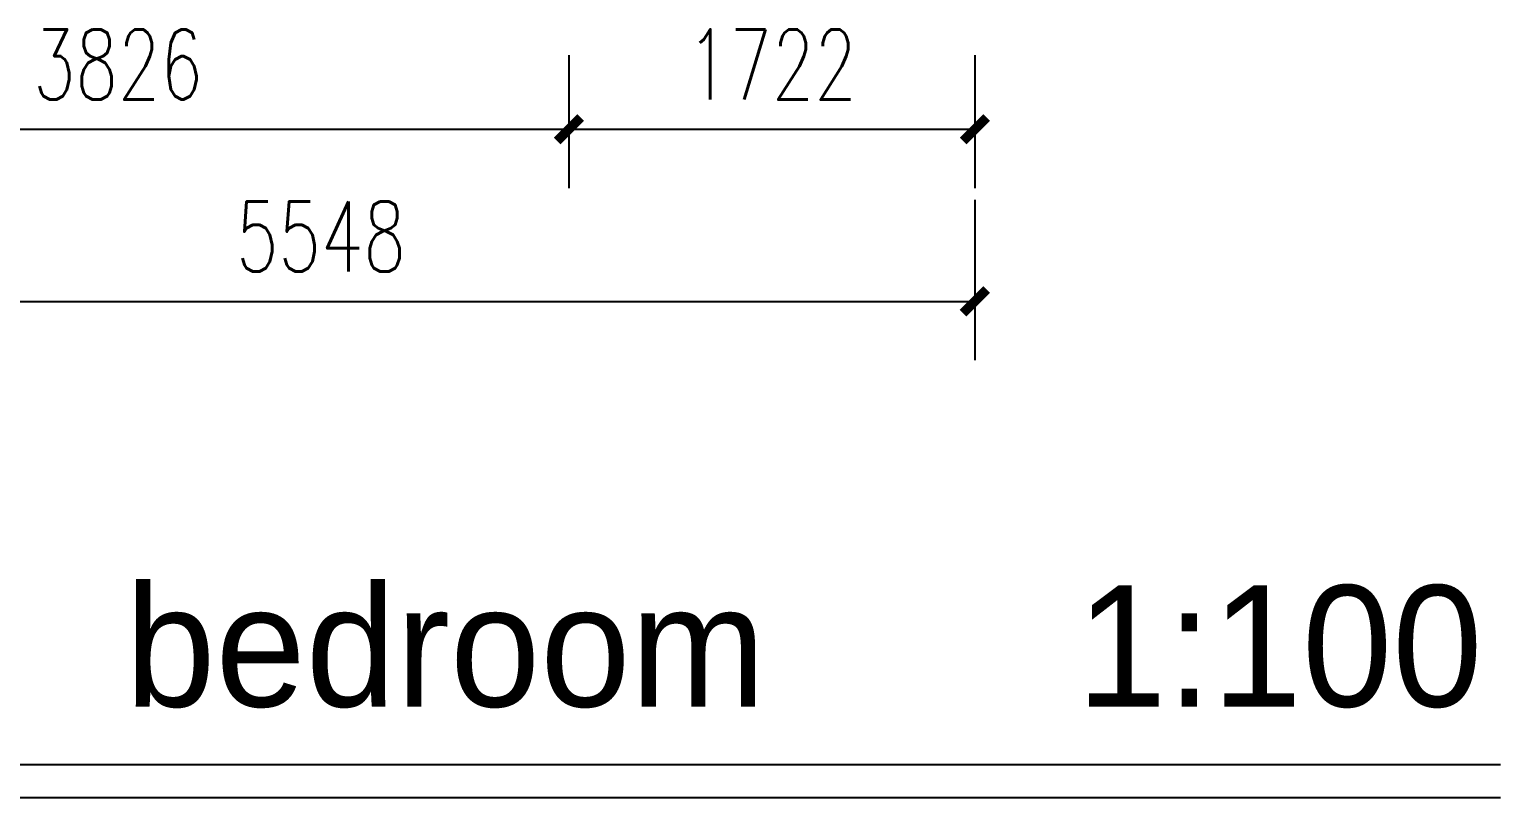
# Model space of a CAD drawing. Header units: millimetres. Extents: x -1005 to 10093, y -3 to 8652.
# Drawn here: x 3853 to 10093, y -3 to 3256 of the extents above; entities that cross this region are included whole.
import ezdxf

# ---------------------------------------------------------------- set-up
doc = ezdxf.new("R2010")
doc.units = ezdxf.units.MM
doc.layers.add('DIM_SYMB', color=3, linetype='Continuous')
doc.layers.add('PUB_DIM', color=3, linetype='Continuous')
doc.styles.add('_TCH_DIM_T3', font='SIMPLEX', dxfattribs={"width": 0.705882, "bigfont": 'GBCBIG'})

# ---------------------------------------------------------------- blocks, each defined once
blk = doc.blocks.new('_ArchTick')
at = {"color": 0, "linetype": 'ByBlock', "const_width": 0.4}
blk.add_lwpolyline([(-0.5, -0.5), (0.5, 0.5)], dxfattribs=at)

msp = doc.modelspace()

# ---------------------------------------------------------------- linework, layer by layer
at = {"layer": 'DIM_SYMB'}
for p, q in [((-1005.3, 137.1), (10092.9, 137.1)), ((-1005.3, -2.9), (10092.9, -2.9))]:
    msp.add_line(p, q, dxfattribs=at)
at = {"layer": 'PUB_DIM'}
for p, q in [((6141.1, 3147.4), (6141.1, 2582.6)), ((6141.1, 3147.4), (6141.1, 2582.6)), ((7863.1, 3147.4), (7863.1, 2582.6)), ((2315.5, 2832.6), (6141.1, 2832.6)), ((6141.1, 2832.6), (7863.1, 2832.6)), ((7863.1, 2532.6), (7863.1, 1852.3)), ((2315.5, 2102.3), (7863.1, 2102.3))]:
    msp.add_line(p, q, dxfattribs=at)

# ---------------------------------------------------------------- block references
at = {"layer": 'PUB_DIM', "xscale": 100, "yscale": 100, "zscale": 100}
for p in [(6141.1, 2832.6), (7863.1, 2832.6), (7863.1, 2102.3)]:
    msp.add_blockref('_ArchTick', p, dxfattribs=at)
at = {"layer": 'PUB_DIM', "xscale": 100, "yscale": 100, "zscale": 100, "rotation": 180}
msp.add_blockref('_ArchTick', (6141.1, 2832.6), dxfattribs=at)

# ---------------------------------------------------------------- texts
at = {"layer": 'DIM_SYMB', "color": 7}
for s, p in [('bedroom', (4259.4, 382.9)), ('1:100', (8294.1, 382.9))]:
    msp.add_text(s, height=514.71, dxfattribs=at).set_placement(p)
at = {"layer": 'PUB_DIM', "color": 7, "char_height": 297.5, "attachment_point": 5, "style": '_TCH_DIM_T3'}
for s, insert in [('\\A1;3826', (4228.3, 3107.6)), ('\\A1;1722', (7002.1, 3107.6)), ('\\A1;5548', (5089.3, 2377.3))]:
    msp.add_mtext(s, dxfattribs=dict(at, insert=insert))

doc.saveas('drawing.dxf')
